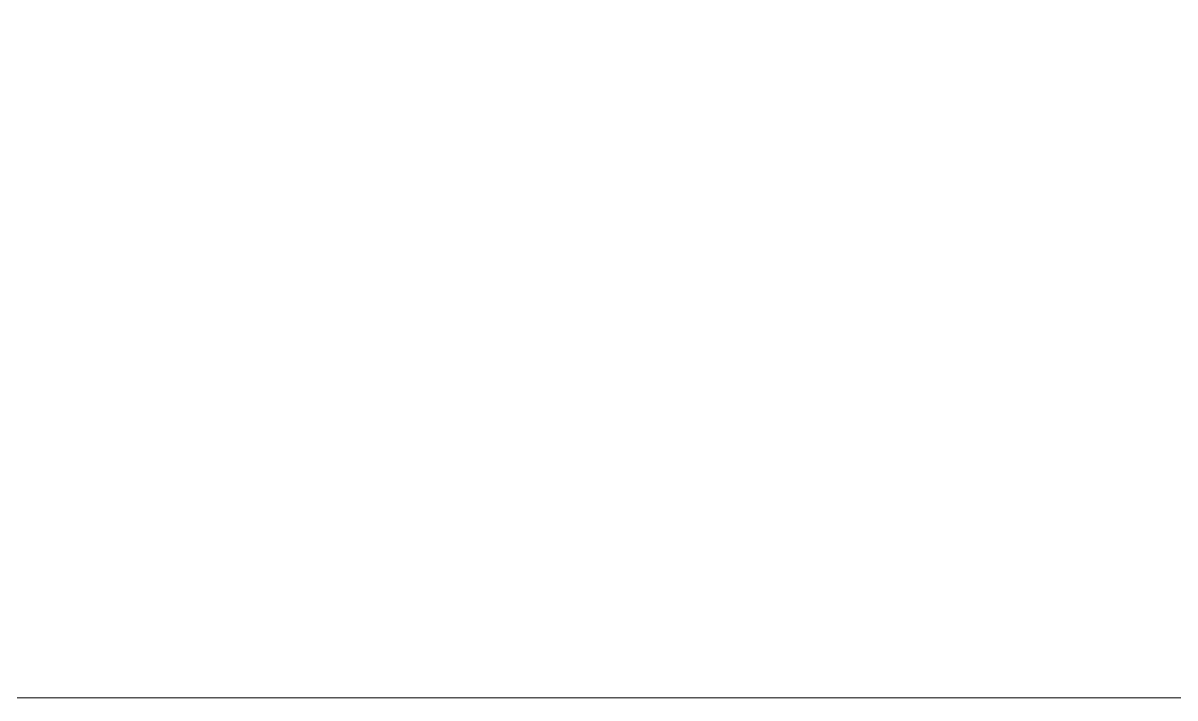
# Model space of a CAD drawing. Header units: millimetres. Extents: x 4911 to 5491, y 411 to 814.
# Drawn here: x 5080.91 to 5104.95, y 410.98 to 425.07 of the extents above; entities that cross this region are included whole.
import ezdxf

# ---------------------------------------------------------------- set-up
doc = ezdxf.new("R2010")
doc.units = ezdxf.units.MM
doc.layers.add('from', color=7, linetype='Continuous', lineweight=13)

msp = doc.modelspace()

# ---------------------------------------------------------------- linework, layer by layer
at = {"layer": 'from'}
msp.add_lwpolyline([(4911.27107153728, 410.9788414373266), (5491.330205175146, 410.9788414373266), (5491.330205175146, 814.0677909374642), (4911.27107153728, 814.0677909374642)], close=True, dxfattribs=at)

doc.saveas('drawing.dxf')
